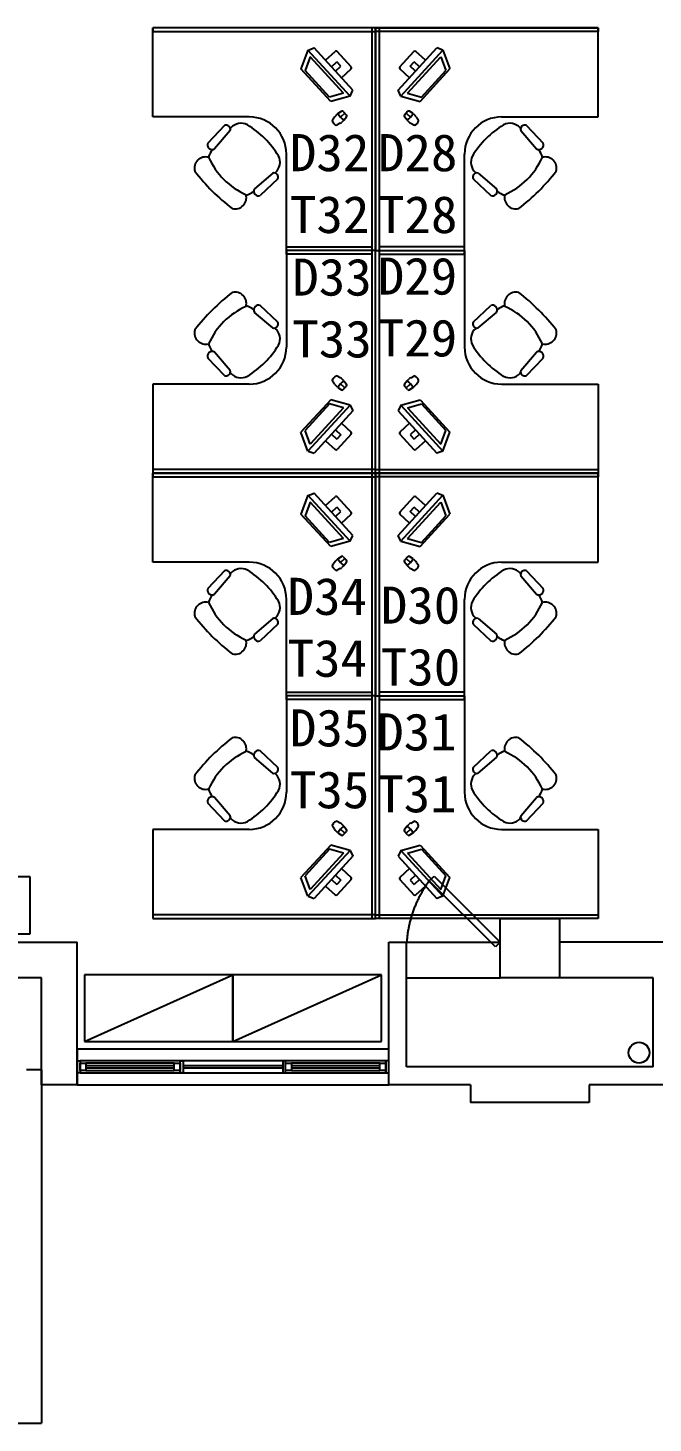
# Model space of a CAD drawing. Header units: millimetres. Extents: x 526420 to 928802, y 401925 to 509768.
# Drawn here: x 701730 to 705941, y 416304 to 425704 of the extents above; entities that cross this region are included whole.
import ezdxf

# ---------------------------------------------------------------- set-up
doc = ezdxf.new("R2010")
doc.units = ezdxf.units.MM
doc.header["$LTSCALE"] = 3000
doc.header["$MEASUREMENT"] = 0
doc.linetypes.add('DASH', pattern=[0.35, 0.25, -0.1])
doc.linetypes.add('DASHED2', pattern=[0.375, 0.25, -0.125])
doc.layers.get('0').update_dxf_attribs({"linetype": 'CONTINUOUS'})
for name, color, linetype in [('D-WALL', 7, 'CONTINUOUS'), ('D-WINDOW', 7, 'CONTINUOUS'), ('P-DOOR', 7, 'CONTINUOUS'), ('P-FURNI-I', 7, 'CONTINUOUS'), ('P-STAIR', 7, 'CONTINUOUS'), ('窗台线', 7, 'CONTINUOUS')]:
    doc.layers.add(name, color=color, linetype=linetype)
doc.styles.get("Standard").update_dxf_attribs({"font": 'romans.shx', "width": 0.65, "bigfont": 'hzfs1.shx'})

msp = doc.modelspace()

# ---------------------------------------------------------------- linework, layer by layer
at = {"color": 0, "ltscale": 0.7}
msp.add_circle((705846.2, 418799.6), 70, dxfattribs=at)
msp.add_circle((705846.2, 418799.6), 70, dxfattribs=at)
at = {"layer": 'D-WALL', "color": 0, "ltscale": 100}
for p, q in [((704911, 419703.9), (705311, 419703.9)), ((704911, 419303.9), (704911, 419703.9)), ((705311, 419703.9), (705311, 419303.9)), ((705311, 419303.9), (704911, 419303.9))]:
    msp.add_line(p, q, dxfattribs=at)
at = {"layer": 'D-WALL', "color": 0, "ltscale": 0.7}
for p, q in [((701311, 419543.9), (702061, 419543.9)), ((702061, 418583.9), (702061, 419543.9)), ((704161, 419543.9), (704281, 419543.9)), ((704161, 418583.9), (704161, 419543.9)), ((704281, 418703.9), (704281, 419543.9)), ((706061, 419543.9), (705311, 419543.9)), ((701821, 419303.9), (700311, 419303.9)), ((701821, 418583.9), (701821, 419303.9)), ((705941, 419303.9), (705311, 419303.9)), ((705941, 418703.9), (705941, 419303.9)), ((705941, 418703.9), (704281, 418703.9)), ((702061, 418583.9), (701821, 418583.9)), ((704401, 418583.9), (704161, 418583.9)), ((704711, 418583.9), (704161, 418583.9)), ((704711, 418583.9), (704711, 418463.9)), ((705511, 418583.9), (705511, 418463.9)), ((706061, 418583.9), (705511, 418583.9)), ((706061, 418583.9), (705821, 418583.9)), ((705511, 418463.9), (704711, 418463.9))]:
    msp.add_line(p, q, dxfattribs=at)
at = {"layer": 'D-WINDOW', "color": 0, "ltscale": 0.7}
for p, q in [((702061, 418743.9), (702081, 418743.9)), ((702061, 418663.9), (702061, 418743.9)), ((704141, 418743.9), (702081, 418743.9)), ((702081, 418743.9), (702081, 418663.9)), ((702081, 418743.9), (702081, 418663.9)), ((702081, 418728.9), (702121, 418728.9)), ((702081, 418678.9), (702081, 418728.9)), ((702121, 418678.9), (702081, 418678.9)), ((702716, 418728.9), (702121, 418728.9)), ((702121, 418728.9), (702121, 418678.9)), ((702121, 418728.9), (702121, 418678.9)), ((702716, 418711.4), (702121, 418711.4)), ((702121, 418711.4), (702121, 418696.4)), ((702121, 418696.4), (702716, 418696.4)), ((702121, 418678.9), (702716, 418678.9)), ((702716, 418728.9), (702756, 418728.9)), ((702716, 418678.9), (702716, 418728.9)), ((702716, 418678.9), (702716, 418728.9)), ((702716, 418696.4), (702716, 418711.4)), ((702756, 418678.9), (702716, 418678.9)), ((702756, 418743.9), (702776, 418743.9)), ((702756, 418663.9), (702756, 418743.9)), ((702756, 418728.9), (702756, 418678.9)), ((702776, 418743.9), (702776, 418663.9)), ((703446, 418711.4), (702776, 418711.4)), ((702776, 418711.4), (702776, 418696.4)), ((702776, 418696.4), (703446, 418696.4)), ((703466, 418743.9), (703446, 418743.9)), ((703446, 418743.9), (703446, 418663.9)), ((703446, 418696.4), (703446, 418711.4)), ((703466, 418663.9), (703466, 418743.9)), ((703466, 418728.9), (703506, 418728.9)), ((703466, 418678.9), (703466, 418728.9)), ((703506, 418678.9), (703466, 418678.9)), ((704101, 418728.9), (703506, 418728.9)), ((703506, 418728.9), (703506, 418678.9)), ((703506, 418728.9), (703506, 418678.9)), ((704101, 418711.4), (703506, 418711.4)), ((703506, 418711.4), (703506, 418696.4)), ((703506, 418696.4), (704101, 418696.4)), ((703506, 418678.9), (704101, 418678.9)), ((704101, 418728.9), (704141, 418728.9)), ((704101, 418678.9), (704101, 418728.9)), ((704101, 418678.9), (704101, 418728.9)), ((704101, 418696.4), (704101, 418711.4)), ((704141, 418678.9), (704101, 418678.9)), ((704141, 418663.9), (704141, 418743.9)), ((704161, 418743.9), (704141, 418743.9)), ((704141, 418743.9), (704141, 418663.9)), ((704141, 418728.9), (704141, 418678.9)), ((704161, 418663.9), (704161, 418743.9)), ((702081, 418663.9), (702061, 418663.9)), ((702061, 418583.9), (704161, 418583.9)), ((702081, 418663.9), (704141, 418663.9)), ((702776, 418663.9), (702756, 418663.9)), ((703446, 418663.9), (703466, 418663.9)), ((704141, 418663.9), (704161, 418663.9))]:
    msp.add_line(p, q, dxfattribs=at)
at = {"layer": 'P-DOOR', "color": 0, "linetype": 'DASHED2', "ltscale": 10}
for p, q in [((704433.7, 419957.6), (704465.5, 419989.4)), ((704879.2, 419512.1), (704433.7, 419957.6)), ((704465.5, 419989.4), (704911, 419543.9)), ((704281, 419543.9), (704911, 419543.9)), ((704911, 419543.9), (704879.2, 419512.1)), ((704281, 419303.9), (704911, 419303.9))]:
    msp.add_line(p, q, dxfattribs=at)
msp.add_arc((705060.7, 419491.1), 781.5, 143.35196, 176.12448, dxfattribs=at)
at = {"layer": 'P-FURNI-I', "color": 0}
for p, q in [((702571, 425703.9), (702571, 425678.9)), ((704071, 425703.9), (702571, 425703.9)), ((702571, 425103.9), (702571, 425703.9)), ((702571, 425678.9), (704071, 425678.9)), ((704071, 425703.9), (704046, 425703.9)), ((704046, 425703.9), (704046, 422703.9)), ((704071, 425678.9), (704071, 425703.9)), ((704071, 422703.9), (704071, 425703.9)), ((704071, 425703.9), (704071, 424203.9)), ((704071, 425703.9), (704071, 425703.9)), ((704071, 425678.9), (704071, 425703.9)), ((704071, 425703.9), (705571, 425703.9)), ((704071, 422703.9), (704071, 425703.9)), ((704071, 425703.9), (704096, 425703.9)), ((704071, 425703.9), (704071, 424203.9)), ((705571, 425703.9), (704071, 425703.9)), ((705571, 425678.9), (704071, 425678.9)), ((704096, 425703.9), (704096, 422703.9)), ((705571, 425703.9), (705571, 425678.9)), ((705571, 425103.9), (705571, 425703.9)), ((703616.3, 425554.9), (703569.3, 425428.5)), ((703900.5, 425245.1), (703616.3, 425554.9)), ((703616.6, 425554.6), (703657.1, 425569.5)), ((703918.8, 425284.3), (703657.1, 425569.5)), ((704223.2, 425284.3), (704484.9, 425569.5)), ((704241.5, 425245.1), (704525.7, 425554.9)), ((704525.4, 425554.6), (704484.9, 425569.5)), ((704525.7, 425554.9), (704572.7, 425428.5)), ((703631.2, 425509), (703596.8, 425416.3)), ((703856, 425263.9), (703631.2, 425509)), ((704286, 425263.9), (704510.8, 425509)), ((704510.8, 425509), (704545.2, 425416.3)), ((703770.6, 425209.2), (703569.3, 425428.5)), ((703760.8, 425237.6), (703596.8, 425416.3)), ((704371.4, 425209.2), (704572.7, 425428.5)), ((704381.2, 425237.6), (704545.2, 425416.3)), ((703856, 425263.9), (703760.8, 425237.6)), ((703900.5, 425245.1), (703918.8, 425284.3)), ((704241.5, 425245.1), (704223.2, 425284.3)), ((704286, 425263.9), (704381.2, 425237.6)), ((703900.5, 425245.1), (703770.6, 425209.2)), ((704241.5, 425245.1), (704371.4, 425209.2)), ((703221, 425103.9), (702571, 425103.9)), ((704921, 425103.9), (705571, 425103.9)), ((703053.3, 425046.1), (702941.4, 424928)), ((703092, 425012.1), (702987.4, 424888.9)), ((703097.4, 425029.8), (703093.2, 425024.9)), ((705044.6, 425029.8), (705048.8, 425024.9)), ((705050, 425012.1), (705154.6, 424888.9)), ((705088.7, 425046.1), (705200.6, 424928)), ((703471, 424203.9), (703471, 424853.9)), ((704671, 424203.9), (704671, 424853.9)), ((703379.2, 424724.9), (703255.9, 424620.3)), ((703396.8, 424730.3), (703392, 424726.2)), ((703396.8, 424730.3), (703392.1, 424726.2)), ((704745.2, 424730.3), (704749.9, 424726.2)), ((704745.2, 424730.3), (704750, 424726.2)), ((704762.8, 424724.9), (704886.1, 424620.3)), ((703413.2, 424686.2), (703295, 424574.3)), ((704728.8, 424686.2), (704847, 424574.3)), ((703471, 424178.9), (703471, 424228.9)), ((703471, 424228.9), (704046, 424228.9)), ((704046, 424228.9), (704046, 424178.9)), ((704671, 424228.9), (704096, 424228.9)), ((704096, 424228.9), (704096, 424178.9)), ((704671, 424178.9), (704671, 424228.9)), ((704071, 424203.9), (703471, 424203.9)), ((704071, 424203.9), (703471, 424203.9)), ((703471, 424203.9), (703471, 423553.9)), ((704046, 424178.9), (703471, 424178.9)), ((704071, 422703.9), (704071, 424203.9)), ((704071, 424203.9), (704671, 424203.9)), ((704071, 422703.9), (704071, 424203.9)), ((704071, 424203.9), (704671, 424203.9)), ((704096, 424178.9), (704671, 424178.9)), ((704671, 424203.9), (704671, 423553.9)), ((703379.2, 423683), (703255.9, 423787.5)), ((703413.2, 423721.6), (703295, 423833.6)), ((704728.8, 423721.6), (704847, 423833.6)), ((704762.8, 423683), (704886.1, 423787.5)), ((703396.8, 423677.5), (703392, 423681.7)), ((703396.8, 423677.5), (703392.1, 423681.7)), ((704745.2, 423677.5), (704749.9, 423681.7)), ((704745.2, 423677.5), (704750, 423681.7)), ((703053.3, 423361.8), (702941.4, 423479.9)), ((703092, 423395.8), (702987.4, 423519)), ((705050, 423395.8), (705154.6, 423519)), ((705088.7, 423361.8), (705200.6, 423479.9)), ((703097.4, 423378.1), (703093.2, 423383)), ((705044.6, 423378.1), (705048.8, 423383)), ((703221, 423303.9), (702571, 423303.9)), ((702571, 423303.9), (702571, 422703.9)), ((704921, 423303.9), (705571, 423303.9)), ((705571, 423303.9), (705571, 422703.9)), ((703770.6, 423198.7), (703569.3, 422979.4)), ((703900.5, 423162.8), (703770.6, 423198.7)), ((704241.5, 423162.8), (704371.4, 423198.7)), ((704371.4, 423198.7), (704572.7, 422979.4)), ((703760.8, 423170.3), (703596.8, 422991.5)), ((703900.5, 423162.8), (703616.3, 422853)), ((703856, 423143.9), (703631.2, 422898.9)), ((703918.8, 423123.6), (703657.1, 422838.4)), ((703856, 423143.9), (703760.8, 423170.3)), ((703900.5, 423162.8), (703918.8, 423123.6)), ((704241.5, 423162.8), (704223.2, 423123.6)), ((704223.2, 423123.6), (704484.9, 422838.4)), ((704241.5, 423162.8), (704525.7, 422853)), ((704286, 423143.9), (704381.2, 423170.3)), ((704286, 423143.9), (704510.8, 422898.9)), ((704381.2, 423170.3), (704545.2, 422991.5)), ((703616.3, 422853), (703569.3, 422979.4)), ((703631.2, 422898.9), (703596.8, 422991.5)), ((704510.8, 422898.9), (704545.2, 422991.5)), ((704525.7, 422853), (704572.7, 422979.4)), ((703616.6, 422853.3), (703657.1, 422838.4)), ((704525.4, 422853.3), (704484.9, 422838.4)), ((702571, 422728.9), (702571, 422703.9)), ((704071, 422728.9), (702571, 422728.9)), ((704071, 422703.9), (704071, 422728.9)), ((704071, 422703.9), (704071, 422728.9)), ((704071, 422728.9), (705571, 422728.9)), ((705571, 422728.9), (705571, 422703.9)), ((702571, 422703.9), (704071, 422703.9)), ((702571, 422703.9), (704071, 422703.9)), ((702571, 422703.9), (702571, 422678.9)), ((704071, 422703.9), (702571, 422703.9)), ((702571, 422103.9), (702571, 422703.9)), ((702571, 422703.9), (704071, 422703.9)), ((702571, 422678.9), (704071, 422678.9)), ((704046, 422703.9), (704071, 422703.9)), ((704071, 422703.9), (704046, 422703.9)), ((704046, 422703.9), (704046, 419703.9)), ((704071, 422703.9), (704071, 422703.9)), ((704071, 422678.9), (704071, 422703.9)), ((704071, 419703.9), (704071, 422703.9)), ((704071, 422703.9), (704071, 421203.9)), ((704071, 422703.9), (704071, 422703.9)), ((705571, 422703.9), (704071, 422703.9)), ((704096, 422703.9), (704071, 422703.9)), ((705571, 422703.9), (704071, 422703.9)), ((704071, 422703.9), (704071, 422703.9)), ((704071, 422678.9), (704071, 422703.9)), ((704071, 422703.9), (705571, 422703.9)), ((704071, 419703.9), (704071, 422703.9)), ((704071, 422703.9), (704096, 422703.9)), ((704071, 422703.9), (704071, 421203.9)), ((705571, 422703.9), (704071, 422703.9)), ((704071, 422703.9), (704071, 422703.9)), ((705571, 422678.9), (704071, 422678.9)), ((704096, 422703.9), (704096, 419703.9)), ((705571, 422703.9), (705571, 422678.9)), ((705571, 422103.9), (705571, 422703.9)), ((703616.3, 422554.9), (703569.3, 422428.5)), ((703900.5, 422245.1), (703616.3, 422554.9)), ((703616.6, 422554.6), (703657.1, 422569.5)), ((703918.8, 422284.3), (703657.1, 422569.5)), ((704223.2, 422284.3), (704484.9, 422569.5)), ((704241.5, 422245.1), (704525.7, 422554.9)), ((704525.4, 422554.6), (704484.9, 422569.5)), ((704525.7, 422554.9), (704572.7, 422428.5)), ((703631.2, 422509), (703596.8, 422416.3)), ((703856, 422263.9), (703631.2, 422509)), ((704286, 422263.9), (704510.8, 422509)), ((704510.8, 422509), (704545.2, 422416.3)), ((703770.6, 422209.2), (703569.3, 422428.5)), ((703760.8, 422237.6), (703596.8, 422416.3)), ((704371.4, 422209.2), (704572.7, 422428.5)), ((704381.2, 422237.6), (704545.2, 422416.3)), ((703856, 422263.9), (703760.8, 422237.6)), ((703900.5, 422245.1), (703918.8, 422284.3)), ((704241.5, 422245.1), (704223.2, 422284.3)), ((704286, 422263.9), (704381.2, 422237.6)), ((703900.5, 422245.1), (703770.6, 422209.2)), ((704241.5, 422245.1), (704371.4, 422209.2)), ((703221, 422103.9), (702571, 422103.9)), ((704921, 422103.9), (705571, 422103.9)), ((703053.3, 422046.1), (702941.4, 421928)), ((703092, 422012.1), (702987.4, 421888.9)), ((703097.4, 422029.8), (703093.2, 422024.9)), ((705044.6, 422029.8), (705048.8, 422024.9)), ((705050, 422012.1), (705154.6, 421888.9)), ((705088.7, 422046.1), (705200.6, 421928)), ((703471, 421203.9), (703471, 421853.9)), ((704671, 421203.9), (704671, 421853.9)), ((703379.2, 421724.9), (703255.9, 421620.3)), ((703413.2, 421686.2), (703295, 421574.3)), ((703396.8, 421730.3), (703392, 421726.2)), ((703396.8, 421730.3), (703392.1, 421726.2)), ((704728.8, 421686.2), (704847, 421574.3)), ((704745.2, 421730.3), (704749.9, 421726.2)), ((704745.2, 421730.3), (704750, 421726.2)), ((704762.8, 421724.9), (704886.1, 421620.3)), ((703471, 421178.9), (703471, 421228.9)), ((703471, 421228.9), (704046, 421228.9)), ((704046, 421228.9), (704046, 421178.9)), ((704671, 421228.9), (704096, 421228.9)), ((704096, 421228.9), (704096, 421178.9)), ((704671, 421178.9), (704671, 421228.9)), ((704071, 421203.9), (703471, 421203.9)), ((704071, 421203.9), (703471, 421203.9)), ((703471, 421203.9), (703471, 420553.9)), ((704046, 421178.9), (703471, 421178.9)), ((704071, 419703.9), (704071, 421203.9)), ((704071, 421203.9), (704671, 421203.9)), ((704071, 419703.9), (704071, 421203.9)), ((704071, 421203.9), (704671, 421203.9)), ((704096, 421178.9), (704671, 421178.9)), ((704671, 421203.9), (704671, 420553.9)), ((703379.2, 420683), (703255.9, 420787.5)), ((703413.2, 420721.6), (703295, 420833.6)), ((704728.8, 420721.6), (704847, 420833.6)), ((704762.8, 420683), (704886.1, 420787.5)), ((703396.8, 420677.5), (703392, 420681.7)), ((703396.8, 420677.5), (703392.1, 420681.7)), ((704745.2, 420677.5), (704749.9, 420681.7)), ((704745.2, 420677.5), (704750, 420681.7)), ((703053.3, 420361.8), (702941.4, 420479.9)), ((703092, 420395.8), (702987.4, 420519)), ((705050, 420395.8), (705154.6, 420519)), ((705088.7, 420361.8), (705200.6, 420479.9)), ((703097.4, 420378.1), (703093.2, 420383)), ((705044.6, 420378.1), (705048.8, 420383)), ((703221, 420303.9), (702571, 420303.9)), ((702571, 420303.9), (702571, 419703.9)), ((704921, 420303.9), (705571, 420303.9)), ((705571, 420303.9), (705571, 419703.9)), ((703770.6, 420198.7), (703569.3, 419979.4)), ((703900.5, 420162.8), (703770.6, 420198.7)), ((704241.5, 420162.8), (704371.4, 420198.7)), ((704371.4, 420198.7), (704572.7, 419979.4)), ((703760.8, 420170.3), (703596.8, 419991.5)), ((703900.5, 420162.8), (703616.3, 419853)), ((703856, 420143.9), (703631.2, 419898.9)), ((703918.8, 420123.6), (703657.1, 419838.4)), ((703856, 420143.9), (703760.8, 420170.3)), ((703900.5, 420162.8), (703918.8, 420123.6)), ((704241.5, 420162.8), (704223.2, 420123.6)), ((704223.2, 420123.6), (704484.9, 419838.4)), ((704241.5, 420162.8), (704525.7, 419853)), ((704286, 420143.9), (704381.2, 420170.3)), ((704286, 420143.9), (704510.8, 419898.9)), ((704381.2, 420170.3), (704545.2, 419991.5)), ((703616.3, 419853), (703569.3, 419979.4)), ((703631.2, 419898.9), (703596.8, 419991.5)), ((704510.8, 419898.9), (704545.2, 419991.5)), ((704525.7, 419853), (704572.7, 419979.4)), ((703616.6, 419853.3), (703657.1, 419838.4)), ((704525.4, 419853.3), (704484.9, 419838.4)), ((702571, 419728.9), (702571, 419703.9)), ((704071, 419728.9), (702571, 419728.9)), ((704071, 419703.9), (704071, 419728.9)), ((704071, 419703.9), (704071, 419728.9)), ((704071, 419728.9), (705571, 419728.9)), ((705571, 419728.9), (705571, 419703.9)), ((702571, 419703.9), (704071, 419703.9)), ((702571, 419703.9), (704071, 419703.9)), ((704046, 419703.9), (704071, 419703.9)), ((704071, 419703.9), (704071, 419703.9)), ((705571, 419703.9), (704071, 419703.9)), ((704096, 419703.9), (704071, 419703.9)), ((705571, 419703.9), (704071, 419703.9)), ((704071, 419703.9), (704071, 419703.9))]:
    msp.add_line(p, q, dxfattribs=at)
at = {"layer": 'P-FURNI-I', "color": 0, "linetype": 'ByBlock'}
for p, q in [((703733.9, 425485.8), (703798.6, 425545.2)), ((703907.4, 425441.4), (703812.8, 425544.6)), ((704234.6, 425441.4), (704329.2, 425544.6)), ((704408.1, 425485.8), (704343.4, 425545.2)), ((703774.5, 425441.6), (703810.5, 425474.7)), ((703801.5, 425412.1), (703837.6, 425445.2)), ((703837.6, 425445.2), (703810.5, 425474.7)), ((704304.4, 425445.2), (704331.5, 425474.7)), ((704340.5, 425412.1), (704304.4, 425445.2)), ((704367.5, 425441.6), (704331.5, 425474.7)), ((703842.1, 425367.9), (703906.8, 425427.3)), ((704299.9, 425367.9), (704235.2, 425427.3)), ((703795, 425103.2), (703781.9, 425083.1)), ((703818.1, 425126.4), (703803.1, 425112.7)), ((703818.1, 425126.4), (703841.4, 425142.4)), ((703865.3, 425129), (703835.8, 425102)), ((703858.6, 425082.2), (703843.7, 425068.5)), ((703854.4, 425140.9), (703876.2, 425117.1)), ((703858.6, 425082.2), (703876.5, 425104)), ((704283.4, 425082.2), (704265.5, 425104)), ((704287.6, 425140.9), (704265.8, 425117.1)), ((704276.7, 425129), (704306.2, 425102)), ((704283.4, 425082.2), (704298.3, 425068.5)), ((704323.9, 425126.4), (704300.6, 425142.4)), ((704323.9, 425126.4), (704338.9, 425112.7)), ((704347, 425103.2), (704360.1, 425083.1)), ((703833.5, 425061.2), (703812.3, 425049.9)), ((704308.5, 425061.2), (704329.7, 425049.9)), ((703795, 423304.7), (703781.9, 423324.8)), ((703818.1, 423281.5), (703803.1, 423295.2)), ((703833.5, 423346.6), (703812.3, 423358)), ((703865.3, 423278.9), (703835.8, 423305.9)), ((703858.6, 423325.7), (703843.7, 423339.4)), ((703854.4, 423267), (703876.2, 423290.8)), ((703858.6, 423325.7), (703876.5, 423303.9)), ((704283.4, 423325.7), (704265.5, 423303.9)), ((704287.6, 423267), (704265.8, 423290.8)), ((704276.7, 423278.9), (704306.2, 423305.9)), ((704283.4, 423325.7), (704298.3, 423339.4)), ((704308.5, 423346.6), (704329.7, 423358)), ((704323.9, 423281.5), (704338.9, 423295.2)), ((704347, 423304.7), (704360.1, 423324.8)), ((703818.1, 423281.5), (703841.4, 423265.5)), ((704323.9, 423281.5), (704300.6, 423265.5)), ((703842.1, 423040), (703906.8, 422980.6)), ((704299.9, 423040), (704235.2, 422980.6)), ((703733.9, 422922), (703798.6, 422862.7)), ((703774.5, 422966.3), (703810.5, 422933.2)), ((703801.5, 422995.7), (703837.6, 422962.7)), ((703837.6, 422962.7), (703810.5, 422933.2)), ((703907.4, 422966.4), (703812.8, 422863.3)), ((704234.6, 422966.4), (704329.2, 422863.3)), ((704340.5, 422995.7), (704304.4, 422962.7)), ((704304.4, 422962.7), (704331.5, 422933.2)), ((704367.5, 422966.3), (704331.5, 422933.2)), ((704408.1, 422922), (704343.4, 422862.7)), ((703733.9, 422485.8), (703798.6, 422545.2)), ((703907.4, 422441.4), (703812.8, 422544.6)), ((704234.6, 422441.4), (704329.2, 422544.6)), ((704408.1, 422485.8), (704343.4, 422545.2)), ((703774.5, 422441.6), (703810.5, 422474.7)), ((703801.5, 422412.1), (703837.6, 422445.2)), ((703837.6, 422445.2), (703810.5, 422474.7)), ((704304.4, 422445.2), (704331.5, 422474.7)), ((704340.5, 422412.1), (704304.4, 422445.2)), ((704367.5, 422441.6), (704331.5, 422474.7)), ((703842.1, 422367.9), (703906.8, 422427.3)), ((704299.9, 422367.9), (704235.2, 422427.3)), ((703795, 422103.2), (703781.9, 422083.1)), ((703818.1, 422126.4), (703803.1, 422112.7)), ((703833.5, 422061.2), (703812.3, 422049.9)), ((703818.1, 422126.4), (703841.4, 422142.4)), ((703865.3, 422129), (703835.8, 422102)), ((703858.6, 422082.2), (703843.7, 422068.5)), ((703854.4, 422140.9), (703876.2, 422117.1)), ((703858.6, 422082.2), (703876.5, 422104)), ((704283.4, 422082.2), (704265.5, 422104)), ((704287.6, 422140.9), (704265.8, 422117.1)), ((704276.7, 422129), (704306.2, 422102)), ((704283.4, 422082.2), (704298.3, 422068.5)), ((704323.9, 422126.4), (704300.6, 422142.4)), ((704308.5, 422061.2), (704329.7, 422049.9)), ((704323.9, 422126.4), (704338.9, 422112.7)), ((704347, 422103.2), (704360.1, 422083.1)), ((703795, 420304.7), (703781.9, 420324.8)), ((703818.1, 420281.5), (703803.1, 420295.2)), ((703833.5, 420346.6), (703812.3, 420358)), ((703818.1, 420281.5), (703841.4, 420265.5)), ((703865.3, 420278.9), (703835.8, 420305.9)), ((703858.6, 420325.7), (703843.7, 420339.4)), ((703854.4, 420267), (703876.2, 420290.8)), ((703858.6, 420325.7), (703876.5, 420303.9)), ((704283.4, 420325.7), (704265.5, 420303.9)), ((704287.6, 420267), (704265.8, 420290.8)), ((704276.7, 420278.9), (704306.2, 420305.9)), ((704283.4, 420325.7), (704298.3, 420339.4)), ((704323.9, 420281.5), (704300.6, 420265.5)), ((704308.5, 420346.6), (704329.7, 420358)), ((704323.9, 420281.5), (704338.9, 420295.2)), ((704347, 420304.7), (704360.1, 420324.8)), ((703801.5, 419995.7), (703837.6, 419962.7)), ((703842.1, 420040), (703906.8, 419980.6)), ((704299.9, 420040), (704235.2, 419980.6)), ((704340.5, 419995.7), (704304.4, 419962.7)), ((703733.9, 419922), (703798.6, 419862.7)), ((703774.5, 419966.3), (703810.5, 419933.2)), ((703837.6, 419962.7), (703810.5, 419933.2)), ((703907.4, 419966.4), (703812.8, 419863.3)), ((704234.6, 419966.4), (704329.2, 419863.3)), ((704304.4, 419962.7), (704331.5, 419933.2)), ((704367.5, 419966.3), (704331.5, 419933.2)), ((704408.1, 419922), (704343.4, 419862.7))]:
    msp.add_line(p, q, dxfattribs=at)
at = {"layer": 'P-FURNI-I', "color": 0, "linetype": 'DASH'}
for p, q in [((701744.8, 419985), (701360.8, 419985)), ((701744.8, 419601), (701744.8, 419985)), ((701360.8, 419601), (701744.8, 419601))]:
    msp.add_line(p, q, dxfattribs=at)
at = {"layer": 'P-FURNI-I', "color": 0, "ltscale": 100}
for p, q in [((702111, 418873.9), (703111, 419323.9)), ((703111, 419323.9), (702111, 419323.9)), ((702111, 419323.9), (702111, 418873.9)), ((703111, 418873.9), (704111, 419323.9)), ((703111, 418873.9), (703111, 419323.9)), ((704111, 419323.9), (703111, 419323.9)), ((703111, 419323.9), (703111, 418873.9)), ((704111, 418873.9), (704111, 419323.9)), ((702111, 418873.9), (703111, 418873.9)), ((703111, 418873.9), (704111, 418873.9))]:
    msp.add_line(p, q, dxfattribs=at)
at = {"layer": 'P-FURNI-I', "color": 0, "linetype": 'ByBlock'}
for centre, radius, start, end in [((703805.4, 425537.9), 10, 42.52965, 132.52965), ((704336.6, 425537.9), 10, 47.47035, 137.47035), ((703900, 425434.7), 10, 312.52965, 42.52965), ((704242, 425434.7), 10, 137.47035, 227.47035), ((703790.3, 425077.6), 10, 146.87305, 222.52965), ((703855.8, 425120.3), 88, 214.1588, 230.90049), ((703836.9, 425075.8), 50, 132.52965, 146.87305), ((703933.9, 425192), 133.1, 209.50646, 235.55283), ((703809.9, 425105.3), 50, 298.18624, 312.52965), ((703847, 425134.1), 10, 42.52965, 124.42662), ((703868.8, 425110.4), 10, 320.63267, 42.52965), ((704273.2, 425110.4), 10, 137.47035, 219.36733), ((704208.1, 425192), 133.1, 304.44717, 330.49354), ((704295, 425134.1), 10, 55.57338, 137.47035), ((704332.1, 425105.3), 50, 227.47035, 241.81376), ((704305.1, 425075.8), 50, 33.12695, 47.47035), ((704286.2, 425120.3), 88, 309.09951, 325.8412), ((704351.7, 425077.6), 10, 317.47035, 33.12695), ((703807.6, 425058.7), 10, 222.52965, 298.18624), ((704334.4, 425058.7), 10, 241.81376, 317.47035), ((703790.3, 423330.3), 10, 137.47035, 213.12695), ((703855.8, 423287.6), 88, 129.09951, 145.8412), ((703836.9, 423332), 50, 213.12695, 227.47035), ((703807.6, 423349.2), 10, 61.81376, 137.47035), ((703933.9, 423215.9), 133.1, 124.44717, 150.49354), ((703809.9, 423302.6), 50, 47.47035, 61.81376), ((703868.8, 423297.5), 10, 317.47035, 39.36733), ((704273.2, 423297.5), 10, 140.63267, 222.52965), ((704208.1, 423215.9), 133.1, 29.50646, 55.55283), ((704332.1, 423302.6), 50, 118.18624, 132.52965), ((704334.4, 423349.2), 10, 42.52965, 118.18624), ((704305.1, 423332), 50, 312.52965, 326.87305), ((704286.2, 423287.6), 88, 34.1588, 50.90049), ((704351.7, 423330.3), 10, 326.87305, 42.52965), ((703847, 423273.8), 10, 235.57338, 317.47035), ((704295, 423273.8), 10, 222.52965, 304.42662), ((703900, 422973.2), 10, 317.47035, 47.47035), ((704242, 422973.2), 10, 132.52965, 222.52965), ((703805.4, 422870), 10, 227.47035, 317.47035), ((704336.6, 422870), 10, 222.52965, 312.52965), ((703805.4, 422537.9), 10, 42.52965, 132.52965), ((704336.6, 422537.9), 10, 47.47035, 137.47035), ((703900, 422434.7), 10, 312.52965, 42.52965), ((704242, 422434.7), 10, 137.47035, 227.47035), ((703790.3, 422077.6), 10, 146.87305, 222.52965), ((703855.8, 422120.3), 88, 214.1588, 230.90049), ((703836.9, 422075.8), 50, 132.52965, 146.87305), ((703933.9, 422192), 133.1, 209.50646, 235.55283), ((703809.9, 422105.3), 50, 298.18624, 312.52965), ((703847, 422134.1), 10, 42.52965, 124.42662), ((703868.8, 422110.4), 10, 320.63267, 42.52965), ((704273.2, 422110.4), 10, 137.47035, 219.36733), ((704208.1, 422192), 133.1, 304.44717, 330.49354), ((704295, 422134.1), 10, 55.57338, 137.47035), ((704332.1, 422105.3), 50, 227.47035, 241.81376), ((704305.1, 422075.8), 50, 33.12695, 47.47035), ((704286.2, 422120.3), 88, 309.09951, 325.8412), ((704351.7, 422077.6), 10, 317.47035, 33.12695), ((703807.6, 422058.7), 10, 222.52965, 298.18624), ((704334.4, 422058.7), 10, 241.81376, 317.47035), ((703790.3, 420330.3), 10, 137.47035, 213.12695), ((703855.8, 420287.6), 88, 129.09951, 145.8412), ((703836.9, 420332), 50, 213.12695, 227.47035), ((703807.6, 420349.2), 10, 61.81376, 137.47035), ((703933.9, 420215.9), 133.1, 124.44717, 150.49354), ((703809.9, 420302.6), 50, 47.47035, 61.81376), ((703868.8, 420297.5), 10, 317.47035, 39.36733), ((704273.2, 420297.5), 10, 140.63267, 222.52965), ((704208.1, 420215.9), 133.1, 29.50646, 55.55283), ((704332.1, 420302.6), 50, 118.18624, 132.52965), ((704334.4, 420349.2), 10, 42.52965, 118.18624), ((704305.1, 420332), 50, 312.52965, 326.87305), ((704286.2, 420287.6), 88, 34.1588, 50.90049), ((704351.7, 420330.3), 10, 326.87305, 42.52965), ((703847, 420273.8), 10, 235.57338, 317.47035), ((704295, 420273.8), 10, 222.52965, 304.42662), ((703900, 419973.2), 10, 317.47035, 47.47035), ((704242, 419973.2), 10, 132.52965, 222.52965), ((703805.4, 419870), 10, 227.47035, 317.47035), ((704336.6, 419870), 10, 222.52965, 312.52965)]:
    msp.add_arc(centre, radius, start, end, dxfattribs=at)
at = {"layer": 'P-FURNI-I', "color": 0}
for centre, radius, start, end in [((703221, 424853.9), 250, 0.00002, 89.99998), ((704921, 424853.9), 250, 90.00002, 179.99998), ((703065.6, 425021.1), 27.9, 341.04311, 116.28384), ((703165.2, 424972.9), 88.6, 61.10866, 140), ((702884, 424517), 624.1, 31.27501, 58.72499), ((705258, 424517), 624.1, 121.27501, 148.72499), ((704976.8, 424972.9), 88.6, 40, 118.89134), ((705076.4, 425021.1), 27.9, 63.71616, 198.95689), ((702970.6, 424915.7), 31.7, 157.15642, 302.13371), ((703113.4, 424775.9), 177.1, 142.33471, 161.21221), ((705171.4, 424915.7), 31.7, 237.86629, 22.84358), ((705028.6, 424775.9), 177.1, 18.78779, 37.66529), ((702927.6, 424758.2), 76.4, 75.39269, 194.60731), ((703405.3, 425038.3), 502.6, 204.20895, 245.79105), ((703339.9, 424798.2), 88.6, 310, 28.89134), ((704802.1, 424798.2), 88.6, 151.10866, 230), ((704736.7, 425038.3), 502.6, 294.20895, 335.79105), ((705214.4, 424758.2), 76.4, 345.39269, 104.60731), ((703949.9, 425582.9), 1383.5, 217.59073, 232.40927), ((703388.2, 424698.6), 27.9, 333.71616, 108.95689), ((704753.8, 424698.6), 27.9, 71.04311, 206.28384), ((704192.1, 425582.9), 1383.5, 307.59073, 322.40927), ((703144.7, 424744.6), 177.1, 288.61801, 306.90476), ((703282.8, 424603.5), 31.7, 147.86629, 292.84358), ((704859.3, 424603.5), 31.7, 247.15642, 32.13371), ((704997.3, 424744.6), 177.1, 233.09524, 251.38199), ((703125.2, 424560.5), 76.4, 255.39269, 14.60731), ((705016.8, 424560.5), 76.4, 165.39269, 284.60731), ((703949.9, 422825), 1383.5, 127.59073, 142.40927), ((703125.2, 423847.3), 76.4, 345.39269, 104.60731), ((705016.8, 423847.3), 76.4, 75.39269, 194.60731), ((704192.1, 422825), 1383.5, 37.59073, 52.40927), ((703405.3, 423369.6), 502.6, 114.20895, 155.79105), ((703144.7, 423663.3), 177.1, 53.09524, 71.38199), ((703282.8, 423804.4), 31.7, 67.15642, 212.13371), ((704859.3, 423804.4), 31.7, 327.86629, 112.84358), ((704997.3, 423663.3), 177.1, 108.61801, 126.90476), ((704736.7, 423369.6), 502.6, 24.20895, 65.79105), ((702927.6, 423649.7), 76.4, 165.39269, 284.60731), ((703388.2, 423709.3), 27.9, 251.04311, 26.28384), ((703339.9, 423609.7), 88.6, 331.10866, 50), ((704802.1, 423609.7), 88.6, 130, 208.89134), ((704753.8, 423709.3), 27.9, 153.71616, 288.95689), ((705214.4, 423649.7), 76.4, 255.39269, 14.60731), ((703113.4, 423632), 177.1, 198.78779, 217.66529), ((702884, 423890.9), 624.1, 301.27501, 328.72499), ((705258, 423890.9), 624.1, 211.27501, 238.72499), ((705028.6, 423632), 177.1, 322.33471, 341.21221), ((702970.6, 423492.2), 31.7, 57.86629, 202.84358), ((703221, 423553.9), 250, 270.00002, 359.99998), ((704921, 423553.9), 250, 180.00002, 269.99998), ((705171.4, 423492.2), 31.7, 337.15642, 122.13371), ((703065.6, 423386.7), 27.9, 243.71616, 18.95689), ((703165.2, 423435), 88.6, 220, 298.89134), ((704976.8, 423435), 88.6, 241.10866, 320), ((705076.4, 423386.7), 27.9, 161.04311, 296.28384), ((703165.2, 421972.9), 88.6, 61.10866, 140), ((703221, 421853.9), 250, 0.00002, 89.99998), ((704921, 421853.9), 250, 90.00002, 179.99998), ((704976.8, 421972.9), 88.6, 40, 118.89134), ((703065.6, 422021.1), 27.9, 341.04311, 116.28384), ((702884, 421517), 624.1, 31.27501, 58.72499), ((705258, 421517), 624.1, 121.27501, 148.72499), ((705076.4, 422021.1), 27.9, 63.71616, 198.95689), ((702970.6, 421915.7), 31.7, 157.15642, 302.13371), ((703113.4, 421775.9), 177.1, 142.33471, 161.21221), ((705171.4, 421915.7), 31.7, 237.86629, 22.84358), ((705028.6, 421775.9), 177.1, 18.78779, 37.66529), ((702927.6, 421758.2), 76.4, 75.39269, 194.60731), ((703405.3, 422038.3), 502.6, 204.20895, 245.79105), ((703339.9, 421798.2), 88.6, 310, 28.89134), ((704802.1, 421798.2), 88.6, 151.10866, 230), ((704736.7, 422038.3), 502.6, 294.20895, 335.79105), ((705214.4, 421758.2), 76.4, 345.39269, 104.60731), ((703949.9, 422582.9), 1383.5, 217.59073, 232.40927), ((703388.2, 421698.6), 27.9, 333.71616, 108.95689), ((704753.8, 421698.6), 27.9, 71.04311, 206.28384), ((704192.1, 422582.9), 1383.5, 307.59073, 322.40927), ((703144.7, 421744.6), 177.1, 288.61801, 306.90476), ((703282.8, 421603.5), 31.7, 147.86629, 292.84358), ((704859.3, 421603.5), 31.7, 247.15642, 32.13371), ((704997.3, 421744.6), 177.1, 233.09524, 251.38199), ((703125.2, 421560.5), 76.4, 255.39269, 14.60731), ((705016.8, 421560.5), 76.4, 165.39269, 284.60731), ((703949.9, 419825), 1383.5, 127.59073, 142.40927), ((703125.2, 420847.3), 76.4, 345.39269, 104.60731), ((705016.8, 420847.3), 76.4, 75.39269, 194.60731), ((704192.1, 419825), 1383.5, 37.59073, 52.40927), ((703405.3, 420369.6), 502.6, 114.20895, 155.79105), ((703144.7, 420663.3), 177.1, 53.09524, 71.38199), ((703282.8, 420804.4), 31.7, 67.15642, 212.13371), ((704859.3, 420804.4), 31.7, 327.86629, 112.84358), ((704997.3, 420663.3), 177.1, 108.61801, 126.90476), ((704736.7, 420369.6), 502.6, 24.20895, 65.79105), ((702927.6, 420649.7), 76.4, 165.39269, 284.60731), ((703388.2, 420709.3), 27.9, 251.04311, 26.28384), ((703339.9, 420609.7), 88.6, 331.10866, 50), ((704802.1, 420609.7), 88.6, 130, 208.89134), ((704753.8, 420709.3), 27.9, 153.71616, 288.95689), ((705214.4, 420649.7), 76.4, 255.39269, 14.60731), ((703113.4, 420632), 177.1, 198.78779, 217.66529), ((702884, 420890.9), 624.1, 301.27501, 328.72499), ((705258, 420890.9), 624.1, 211.27501, 238.72499), ((705028.6, 420632), 177.1, 322.33471, 341.21221), ((702970.6, 420492.2), 31.7, 57.86629, 202.84358), ((703221, 420553.9), 250, 270.00002, 359.99998), ((704921, 420553.9), 250, 180.00002, 269.99998), ((705171.4, 420492.2), 31.7, 337.15642, 122.13371), ((703065.6, 420386.7), 27.9, 243.71616, 18.95689), ((703165.2, 420435), 88.6, 220, 298.89134), ((704976.8, 420435), 88.6, 241.10866, 320), ((705076.4, 420386.7), 27.9, 161.04311, 296.28384)]:
    msp.add_arc(centre, radius, start, end, dxfattribs=at)
at = {"layer": 'P-STAIR', "color": 0, "ltscale": 0.7}
for p, q in [((701821, 418683.9), (701721, 418683.9)), ((701821, 418683.9), (701821, 416303.9)), ((692401, 416303.9), (701821, 416303.9))]:
    msp.add_line(p, q, dxfattribs=at)
at = {"layer": '窗台线', "color": 0, "ltscale": 0.7}
for p, q in [((704161, 418823.9), (702061, 418823.9)), ((702061, 418823.9), (702061, 418583.9)), ((704161, 418583.9), (704161, 418823.9))]:
    msp.add_line(p, q, dxfattribs=at)

# ---------------------------------------------------------------- texts
at = {"layer": 'P-FURNI-I', "color": 6, "ltscale": 0.7, "char_height": 250, "attachment_point": 1}
for s, insert, width in [('{\\fKaiTi_GB2312|b0|i0|c134|p49;\\W1.05;\\C3;D32\\PT32}', (703494.3, 424988.7), 339.372), ('{\\fKaiTi_GB2312|b0|i0|c134|p49;\\W1.05;\\C3;D28\\PT28}', (704087.6, 424988.4), 339.372), ('{\\fKaiTi_GB2312|b0|i0|c134|p49;\\W1.05;\\C3;D33\\PT33}', (703510.2, 424150.3), 472.166), ('{\\fKaiTi_GB2312|b0|i0|c134|p49;\\W1.05;\\C3;D29\\PT29}', (704086, 424157), 596.973), ('{\\fKaiTi_GB2312|b0|i0|c134|p49;\\W1.05;\\C3;D34\\PT34}', (703478.5, 421998.9), 339.372), ('{\\fKaiTi_GB2312|b0|i0|c134|p49;\\W1.05;\\C3;D30\\PT30}', (704106.6, 421940), 339.372), ('{\\fKaiTi_GB2312|b0|i0|c134|p49;\\W1.05;\\C3;D35\\PT35}', (703494.3, 421113), 339.372), ('{\\fKaiTi_GB2312|b0|i0|c134|p49;\\W1.05;\\C3;D31\\PT31}', (704082.4, 421085.8), 339.372)]:
    msp.add_mtext(s, dxfattribs=dict(at, insert=insert, width=width))

doc.saveas('drawing.dxf')
